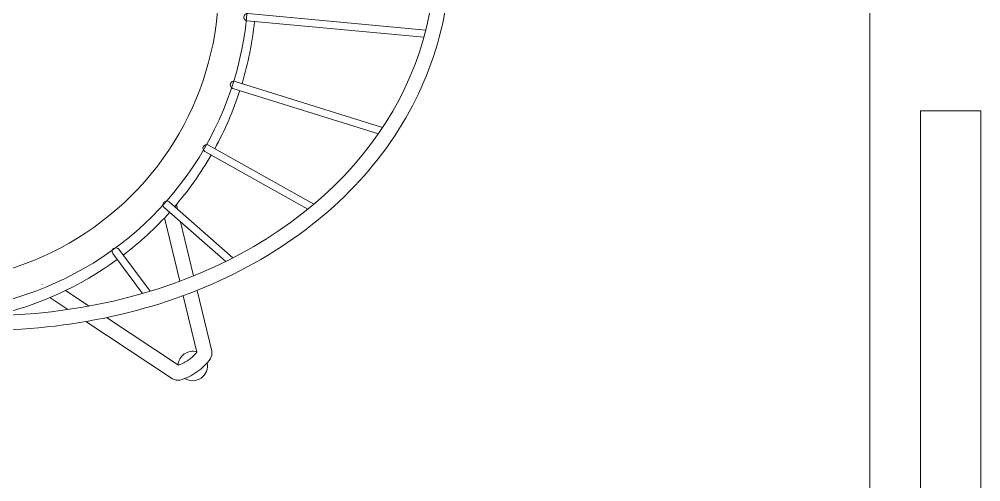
# Model space of a CAD drawing. Header units: millimetres. Extents: x 29001 to 40804, y -8833 to -5892.
# Drawn here: x 29625.1 to 29690.5, y -8251.7 to -8220.2 of the extents above; entities that cross this region are included whole.
import ezdxf

# ---------------------------------------------------------------- set-up
doc = ezdxf.new("R2010")
doc.units = ezdxf.units.MM
doc.layers.get('0').update_dxf_attribs({"lineweight": 0})
for name, color, linetype, lineweight in [('Auto_ince', 251, 'Continuous', 0), ('Auto_Tefriş', 32, 'Continuous', 0), ('Auto_Tefriş_2', 26, 'Continuous', 0), ('wipeout', 254, 'Continuous', 0), ('xxx_Auto_Kaplama_Ahşap', 34, 'Continuous', 0), ('xxx_Auto_Tefris_Silik', 252, 'Continuous', 0), ('xxx_Auto_Tefris_Tefris', 32, 'Continuous', 0)]:
    doc.layers.add(name, color=color, linetype=linetype, lineweight=lineweight)
doc.layers.add('xxx_Auto_Mobilya_Deri', color=7, linetype='Continuous', lineweight=0, true_color=0x666666)

# ---------------------------------------------------------------- blocks, each defined once
blk = doc.blocks.new('Sun köşe')
at = {"linetype": 'Continuous'}
blk.add_wipeout([(-42.093, 15.676), (-47.03, 16.293), (-53.326, 16.663), (-59.375, 16.169), (-63.572, 15.921), (-66.223, 19.81), (-65.912, 23.945), (-66.294, 27.175), (-67.465, 29.336), (-70.857, 33.594), (-71.967, 35.199), (-72.892, 36.742), (-73.755, 38.717), (-74.493, 42.544), (-74.861, 45.259), (-74.551, 47.913), (-74.302, 51.123), (-73.683, 53.715), (-71.335, 57.666), (-68.617, 61.739), (-65.714, 65.381), (-61.885, 68.961), (-59.6, 70.628), (-57.315, 71.924), (-53.796, 73.467), (-49.413, 74.641), (-46.388, 74.949), (-42.376, 75.628), (-38.858, 75.937), (-34.105, 75.752), (-29.6, 74.827), (-26.145, 73.963), (-21.145, 73.901), (-16.948, 73.902), (-14.109, 73.284), (-12.505, 73.038), (-9.866, 71.44), (-8.088, 71.243), (-4.534, 70.65), (0.601, 69.663), (3.958, 68.281), (7.808, 66.207), (11.066, 64.134), (14.521, 62.06), (18.37, 59.591), (20.641, 58.307), (24.984, 55.543), (27.748, 53.37), (29.821, 51.297), (32.781, 48.531), (35.249, 46.26), (36.63, 44.878), (38.407, 43.1), (46.311, 33.412), (46.904, 32.82), (50.653, 27.29), (53.021, 23.537), (55.585, 18.205), (58.247, 12.576), (60.812, 7.836), (62.389, 2.701), (63.768, -2.83), (65.872, -11.856), (67.742, -22.423), (68.033, -29.632), (67.14, -36.446), (66.347, -41.187), (65.751, -45.532), (63.378, -50.47), (60.709, -55.111), (53.198, -63.407), (50.432, -64.79), (45.987, -66.469), (41.542, -67.555), (38.58, -67.753), (34.333, -67.457), (30.68, -65.779), (25.152, -63.211), (21.895, -60.347), (18.539, -57.187), (16.072, -55.311), (14.294, -55.706), (11.923, -56.892), (9.949, -55.114), (10.247, -52.448), (11.928, -48.399), (12.622, -44.547), (11.045, -40.4), (10.158, -36.548), (9.47, -31.512), (9.573, -25.883), (8.194, -19.365), (7.012, -14.625), (4.646, -9.292), (2.377, -4.651), (-3, 1.721), (-7.539, 6.461), (-14.153, 11.3), (-20.57, 14.558), (-29.753, 16.632), (-36.467, 17.224)], dxfattribs=at).dxf.layer = 'wipeout'
at = {"layer": 'Auto_ince', "elevation": -0.143}
for points in [[(15.128, -44.226), (14.573, -45.589)], [(15.092, -46.967), (15.817, -45.186)], [(21.991, -50.821), (17.958, -52.686)], [(18.501, -53.537), (21.943, -51.945)]]:
    blk.add_lwpolyline(points, dxfattribs=at)
for points in [[(14.016, -46.96), (11.354, -53.505, 0.165812), (11.362, -54.012, 0.083801), (12.133, -55.047, 0.083801), (13.203, -55.769, 0.165812), (13.71, -55.753), (17.584, -53.961)], [(17.044, -53.109), (13.445, -54.773, -0.066927), (12.823, -54.324, -0.066927), (12.345, -53.724), (14.556, -48.286)]]:
    blk.add_lwpolyline(points, format="xyb", dxfattribs=at)
at = {"layer": 'Auto_ince'}
for points in [[(16.894, -50.84), (19.282, -48.187, 1), (18.91, -47.853), (16.645, -50.369)], [(20.227, -55.918), (23.118, -50.91, 1), (22.685, -50.66), (19.894, -55.493)], [(24.892, -60.605), (27.436, -52.775, 1), (26.961, -52.621), (24.476, -60.267)], [(30.948, -64.168), (32.048, -53.702, 1), (31.551, -53.65), (30.467, -63.966)], [(38.024, -65.751), (36.752, -53.65, 1), (36.255, -53.702), (37.518, -65.72)]]:
    blk.add_lwpolyline(points, format="xyb", dxfattribs=at)
for start, end in [(355.714, 96.83493), (159.1042, 293.54568)]:
    blk.add_arc((12.477, -54.685, -0.143), 1, start, end, dxfattribs=at)
at = {"layer": 'Auto_Tefriş', "elevation": -0.143}
blk.add_lwpolyline([(22.73, -51.581), (23.041, -51.438)], dxfattribs=at)
at = {"layer": 'Auto_Tefriş'}
for start, end in [(204.26122, 227.37721), (228.62279, 239.37721), (240.62279, 251.37721), (252.62279, 263.37721), (264.62279, 275.37721)]:
    blk.add_arc((34.151, -31.299), 23, start, end, dxfattribs=at)
blk.add_ellipse((39.079, -31.299), major_axis=(0, -34.478), ratio=0.781001, start_param=4.712389, end_param=7.853982, dxfattribs=at)
blk.add_open_spline([(11.151, -31.299), (11.152, -34.214), (11.435, -37.129), (12.595, -42.994), (13.514, -45.93), (15.927, -51.399), (17.422, -53.931), (20.891, -58.416), (22.865, -60.368), (27.162, -63.546), (29.484, -64.773), (34.235, -66.375), (36.657, -66.778), (39.079, -66.778), (40.652, -66.778), (42.225, -66.609), (46.241, -65.74), (48.646, -64.785), (53.159, -62.109), (55.268, -60.389), (59.046, -56.315), (60.716, -53.961), (63.509, -48.786), (64.632, -45.965), (66.257, -40.052), (66.759, -36.96), (66.983, -32.993), (67.007, -32.146), (67.006, -31.299)], degree=3, knots=[4.712389, 4.712389, 4.712389, 4.712389, 4.960422, 4.960422, 5.226706, 5.226706, 5.492989, 5.492989, 5.759273, 5.759273, 6.025556, 6.025556, 6.283185, 6.283185, 6.283185, 6.450503, 6.450503, 6.716786, 6.716786, 6.98307, 6.98307, 7.249353, 7.249353, 7.515637, 7.515637, 7.781921, 7.781921, 7.853982, 7.853982, 7.853982, 7.853982], dxfattribs=at)
at = {"layer": 'Auto_Tefriş_2', "elevation": -0.143}
blk.add_lwpolyline([(15.901, -43.556, 0.012511), (15.877, -43.549, 0.012511)], format="xyb", dxfattribs=at)
at = {"layer": 'xxx_Auto_Mobilya_Deri'}
blk.add_lwpolyline([(12.035, -31.476, 0.414214), (-38.215, 18.774, -1.000001), (-38.215, 63.274, -0.414203), (56.534, -31.476, -1.00001)], format="xyb", close=True, dxfattribs=at)
at = {"layer": 'xxx_Auto_Tefris_Silik', "lineweight": 0}
blk.add_lwpolyline([(14.035, -31.476, 0.414214), (-38.215, 20.774, -1.000001), (-38.215, 61.274, -0.414203), (54.534, -31.476, -1.00001), (14.035, -31.476, -1.00001)], format="xyb", dxfattribs=at)
blk = doc.blocks.new('R80cm')
blk.add_wipeout([(4.162, 39.783), (9.787, 38.784), (17.21, 36.108), (22.277, 33.222), (28.23, 28.338), (32.031, 23.959), (35.092, 19.198), (38.43, 11.095), (39.919, 2.547), (39.671, -5.122), (37.658, -13.487), (34.06, -20.974), (29.241, -27.294), (22.12, -33.328), (14.633, -37.227), (7.041, -39.376), (-0.672, -39.994), (-8.341, -39.121), (-17.203, -36.112), (-22.338, -33.182), (-26.549, -29.919), (-30.95, -25.34), (-35.627, -18.186), (-37.75, -13.225), (-39.806, -3.936), (-39.979, 1.307), (-39.33, 7.293), (-37.622, 13.585), (-35.764, 17.916), (-31.533, 24.61), (-27.961, 28.604), (-27.961, 28.604), (-19.73, 34.796), (-11.386, 38.345), (-4.929, 39.695), (0.558, 39.996)]).dxf.layer = 'wipeout'
at = {"layer": 'xxx_Auto_Tefris_Tefris'}
blk.add_circle((0, 0), 40, dxfattribs=at)
blk = doc.blocks.new('MOBİLYALAR')
at = {"layer": 'xxx_Auto_Kaplama_Ahşap'}
blk.add_line((538.166, -1895.167, 0), (538.166, -1955.167, 0), dxfattribs=at)
at = {"layer": 'xxx_Auto_Kaplama_Ahşap', "elevation": -1.369}
blk.add_lwpolyline([(545.716, -1904.667), (545.716, -1951.967), (541.616, -1951.967), (541.616, -1904.667)], close=True, dxfattribs=at)
at = {"linetype": 'Continuous', "rotation": 78.67254154690467}
blk.add_blockref('Sun köşe', (436.009, -1923.546), dxfattribs=at)
blk.add_blockref('R80cm', (452.779, -1960.898))

msp = doc.modelspace()

# ---------------------------------------------------------------- block references
at = {"color": 6}
msp.add_blockref('MOBİLYALAR', (29144.792, -6321.799), dxfattribs=at)

doc.saveas('drawing.dxf')
